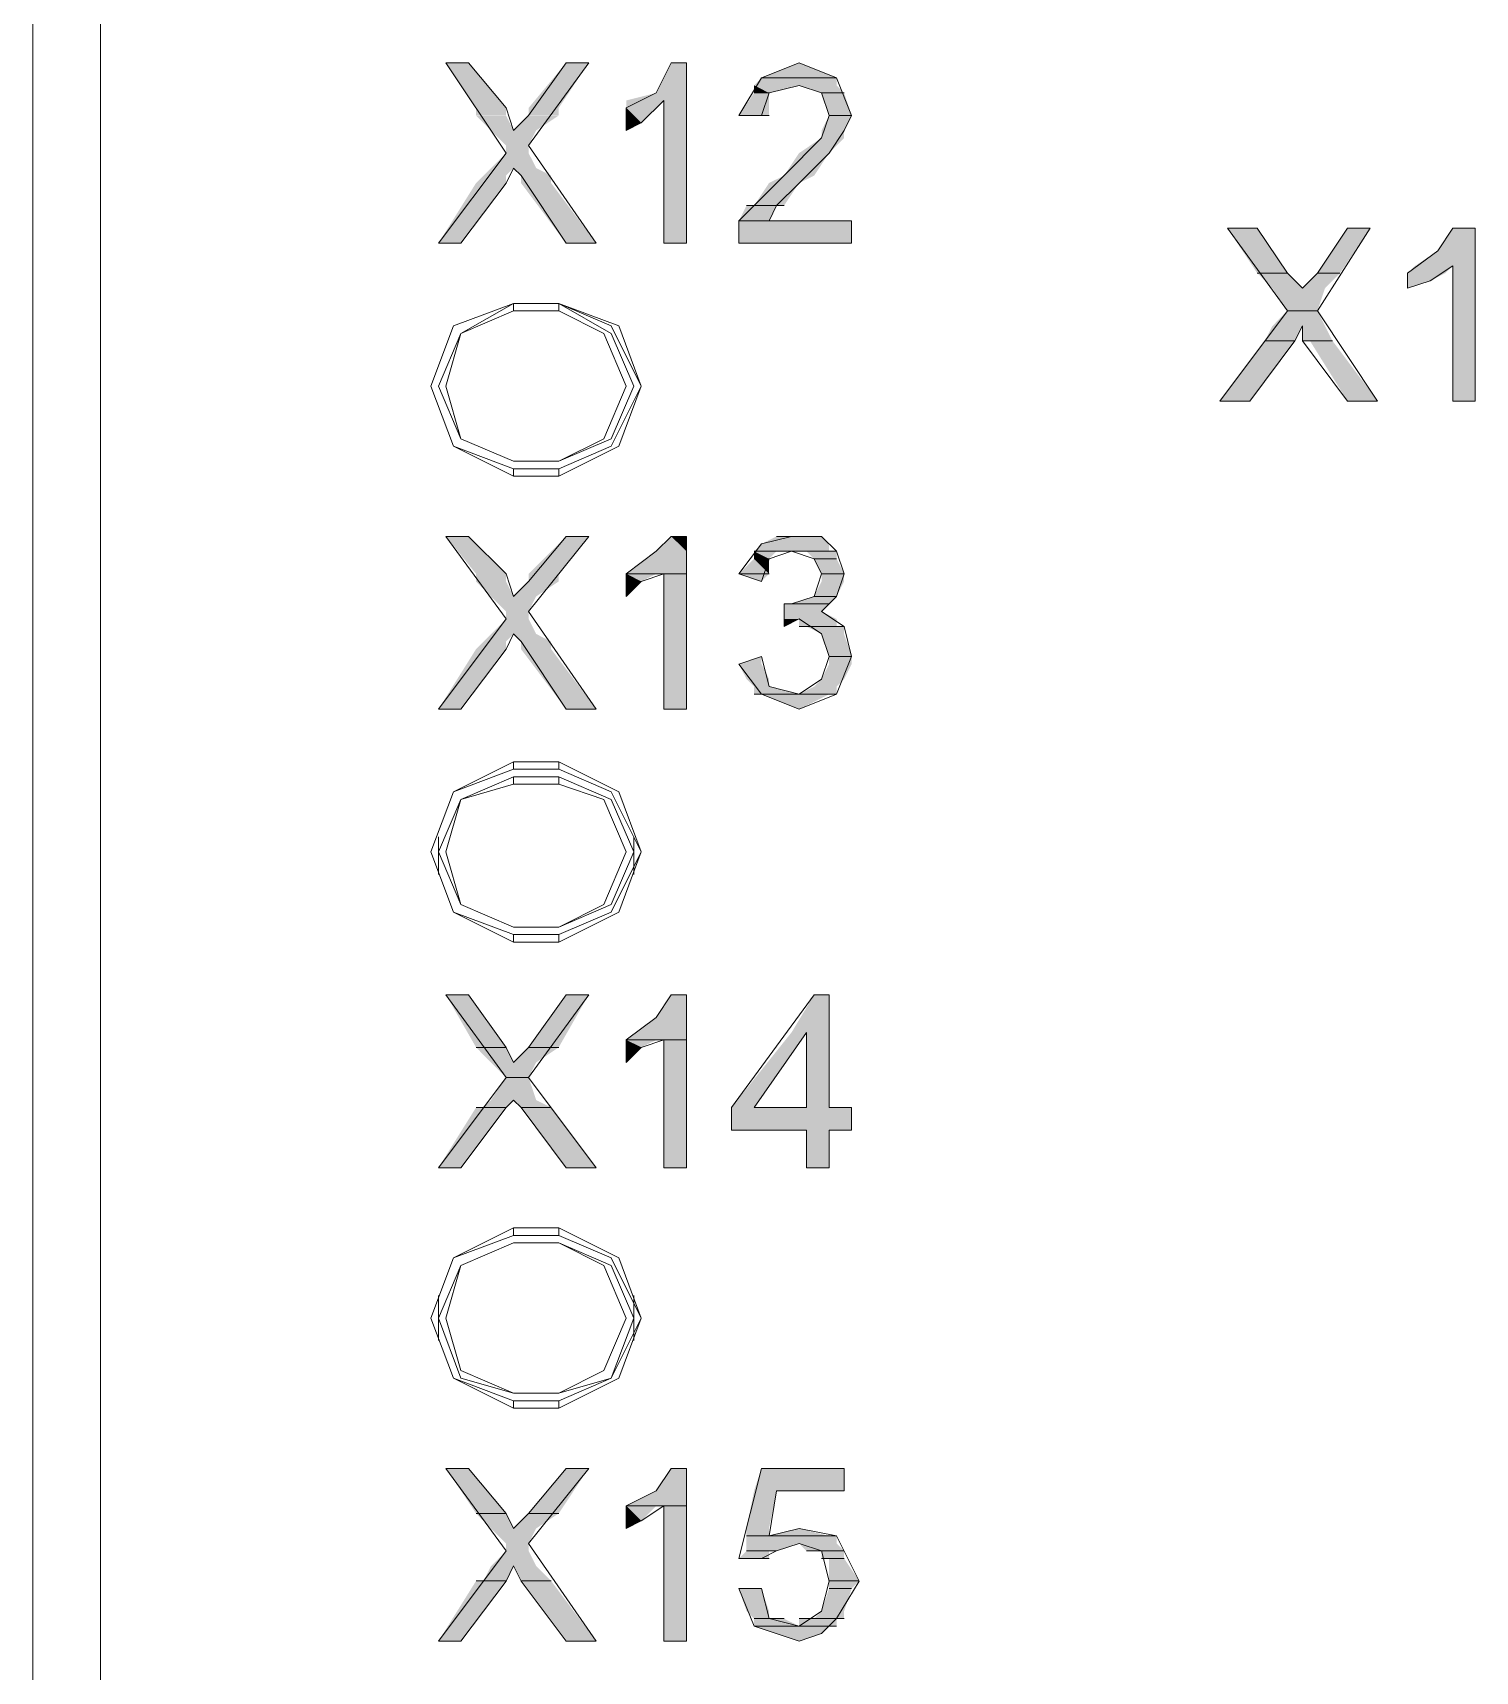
# Model space of a CAD drawing. Header units: millimetres. Extents: x -11 to 1219, y 0 to 1751.
# Drawn here: x 160.48 to 171.36, y 886.14 to 898.49 of the extents above; entities that cross this region are included whole.
import ezdxf

# ---------------------------------------------------------------- set-up
doc = ezdxf.new("R2010")
doc.units = ezdxf.units.MM
doc.header["$LTSCALE"] = 10
doc.layers.add('_MULTI_WIRE', color=9, linetype='CONTINUOUS')
doc.layers.add('PDF_Geometry', color=7, linetype='CONTINUOUS', true_color=0x151d1f)
doc.layers.add('PDF_Solid Fills', color=7, linetype='CONTINUOUS', true_color=0x070809)
doc.layers.get('_MULTI_WIRE').off()

# ---------------------------------------------------------------- blocks, each defined once
blk = doc.blocks.new('DVP-28SWS211R')
at = {"layer": 'PDF_Geometry', "color": 7, "lineweight": 9, "true_color": 0xffffff}
for p, q in [((0, 0), (0, -90.359)), ((-0.51, -0.453), (-0.51, -89.906)), ((2.606, -66.452), (2.776, -66.452)), ((2.776, -66.452), (2.606, -66.452)), ((2.776, -66.452), (2.606, -66.452)), ((2.606, -66.452), (3.059, -67.132)), ((3.059, -66.792), (2.776, -66.452)), ((3.229, -67.075), (3.682, -66.452)), ((3.512, -66.452), (3.229, -66.848)), ((3.512, -66.452), (3.682, -66.452)), ((3.682, -66.452), (3.512, -66.452)), ((3.682, -66.452), (3.512, -66.452)), ((4.305, -66.452), (4.192, -66.679)), ((4.305, -66.452), (4.419, -66.452)), ((4.419, -66.452), (4.305, -66.452)), ((4.419, -66.452), (4.305, -66.452)), ((4.419, -67.812), (4.419, -66.452)), ((4.985, -66.565), (4.815, -66.848)), ((5.269, -66.452), (4.985, -66.565)), ((4.985, -66.565), (5.552, -66.565)), ((5.552, -66.565), (4.985, -66.565)), ((4.985, -66.565), (5.552, -66.565)), ((5.552, -66.565), (4.985, -66.565)), ((5.552, -66.565), (5.269, -66.452)), ((5.665, -66.848), (5.552, -66.565)), ((4.192, -66.679), (3.966, -66.792)), ((4.929, -66.679), (5.042, -66.679)), ((5.042, -66.679), (4.929, -66.679)), ((4.929, -66.679), (5.042, -66.679)), ((5.042, -66.679), (4.929, -66.679)), ((4.985, -66.848), (5.042, -66.679)), ((5.042, -66.679), (5.269, -66.622)), ((5.269, -66.622), (5.438, -66.679)), ((5.438, -66.679), (5.495, -66.848)), ((5.438, -66.679), (5.608, -66.679)), ((5.608, -66.679), (5.438, -66.679)), ((5.438, -66.679), (5.608, -66.679)), ((5.608, -66.679), (5.438, -66.679)), ((3.116, -66.962), (3.059, -66.792)), ((3.966, -66.792), (3.966, -66.962)), ((4.079, -66.905), (4.249, -66.735)), ((4.249, -66.735), (4.249, -67.812)), ((3.229, -66.848), (3.116, -66.962)), ((3.966, -66.962), (4.079, -66.905)), ((4.815, -66.848), (4.985, -66.848)), ((4.815, -66.849), (5.042, -66.849)), ((5.042, -66.849), (4.815, -66.849)), ((4.815, -66.849), (5.042, -66.849)), ((5.042, -66.849), (4.815, -66.849)), ((4.815, -66.849), (4.985, -66.849)), ((4.985, -66.849), (4.815, -66.849)), ((4.815, -66.849), (5.042, -66.849)), ((4.985, -66.849), (4.815, -66.849)), ((4.815, -66.849), (4.985, -66.849)), ((4.985, -66.849), (4.815, -66.849)), ((5.042, -66.849), (4.985, -66.849)), ((5.495, -66.848), (5.438, -67.018)), ((5.495, -66.849), (5.665, -66.849)), ((5.665, -66.849), (5.495, -66.849)), ((5.495, -66.849), (5.665, -66.849)), ((5.665, -66.849), (5.495, -66.849)), ((5.495, -66.849), (5.665, -66.849)), ((5.665, -66.849), (5.495, -66.849)), ((5.495, -66.849), (5.665, -66.849)), ((5.665, -66.849), (5.495, -66.849)), ((5.495, -66.849), (5.665, -66.849)), ((5.665, -66.849), (5.495, -66.849)), ((5.495, -66.849), (5.665, -66.849)), ((5.665, -66.849), (5.495, -66.849)), ((5.608, -66.962), (5.665, -66.848)), ((5.438, -67.018), (5.155, -67.302)), ((5.495, -67.132), (5.608, -66.962)), ((3.059, -67.132), (2.549, -67.812)), ((3.739, -67.812), (3.229, -67.075)), ((5.269, -67.358), (5.495, -67.132)), ((3.059, -67.358), (3.116, -67.245)), ((3.116, -67.245), (3.172, -67.302)), ((3.172, -67.302), (3.512, -67.812)), ((5.155, -67.302), (4.929, -67.528)), ((2.719, -67.812), (3.059, -67.358)), ((5.099, -67.528), (5.269, -67.358)), ((4.929, -67.528), (4.815, -67.642)), ((4.929, -67.528), (4.872, -67.528)), ((4.872, -67.528), (5.099, -67.528)), ((5.099, -67.528), (4.929, -67.528)), ((4.929, -67.528), (5.155, -67.528)), ((5.099, -67.528), (4.929, -67.528)), ((5.042, -67.642), (5.099, -67.528)), ((5.155, -67.528), (5.099, -67.528)), ((4.815, -67.642), (5.665, -67.642)), ((5.665, -67.642), (4.815, -67.642)), ((4.815, -67.642), (5.665, -67.642)), ((5.665, -67.642), (4.815, -67.642)), ((4.815, -67.642), (4.815, -67.812)), ((5.042, -67.642), (5.665, -67.642)), ((5.665, -67.642), (5.042, -67.642)), ((5.665, -67.642), (5.042, -67.642)), ((5.665, -67.812), (5.665, -67.642)), ((8.498, -67.698), (8.724, -67.698)), ((8.724, -67.698), (8.498, -67.698)), ((8.724, -67.698), (8.498, -67.698)), ((8.498, -67.698), (8.951, -68.321)), ((8.951, -68.038), (8.724, -67.698)), ((9.177, -68.321), (9.574, -67.698)), ((9.404, -67.698), (9.177, -68.038)), ((9.404, -67.698), (9.574, -67.698)), ((9.574, -67.698), (9.404, -67.698)), ((9.574, -67.698), (9.404, -67.698)), ((10.197, -67.698), (10.084, -67.868)), ((10.197, -67.698), (10.367, -67.698)), ((10.367, -67.698), (10.197, -67.698)), ((10.367, -67.698), (10.197, -67.698)), ((10.367, -69.001), (10.367, -67.698)), ((2.549, -67.812), (2.719, -67.812)), ((2.719, -67.812), (2.549, -67.812)), ((2.549, -67.812), (2.719, -67.812)), ((3.512, -67.812), (3.739, -67.812)), ((3.739, -67.812), (3.512, -67.812)), ((3.512, -67.812), (3.739, -67.812)), ((4.249, -67.812), (4.419, -67.812)), ((4.419, -67.812), (4.249, -67.812)), ((4.249, -67.812), (4.419, -67.812)), ((4.815, -67.812), (5.665, -67.812)), ((5.665, -67.812), (4.815, -67.812)), ((4.815, -67.812), (5.665, -67.812)), ((10.084, -67.868), (9.857, -68.038)), ((8.724, -68.038), (8.951, -68.038)), ((8.951, -68.038), (8.724, -68.038)), ((8.724, -68.038), (8.951, -68.038)), ((8.951, -68.038), (8.724, -68.038)), ((9.064, -68.151), (8.951, -68.038)), ((9.177, -68.038), (9.064, -68.151)), ((9.177, -68.038), (9.347, -68.038)), ((9.347, -68.038), (9.177, -68.038)), ((9.177, -68.038), (9.347, -68.038)), ((9.347, -68.038), (9.177, -68.038)), ((9.857, -68.038), (9.857, -68.151)), ((10.027, -68.095), (10.197, -67.982)), ((10.197, -67.982), (10.197, -69.001)), ((9.857, -68.151), (10.027, -68.095)), ((2.663, -68.435), (3.116, -68.265)), ((3.116, -68.265), (2.663, -68.435)), ((2.719, -68.491), (3.116, -68.265)), ((3.116, -68.265), (3.456, -68.265)), ((3.456, -68.265), (3.116, -68.265)), ((3.456, -68.265), (3.116, -68.265)), ((3.116, -68.265), (3.116, -68.321)), ((3.116, -68.265), (3.116, -68.265)), ((3.456, -68.321), (3.456, -68.265)), ((3.456, -68.265), (3.456, -68.265)), ((3.456, -68.265), (3.909, -68.435)), ((3.852, -68.435), (3.456, -68.265)), ((3.852, -68.491), (3.456, -68.265)), ((3.116, -68.321), (2.719, -68.491)), ((3.456, -68.321), (3.116, -68.321)), ((3.456, -68.321), (3.796, -68.491)), ((8.951, -68.321), (8.441, -69.001)), ((8.951, -68.321), (9.177, -68.321)), ((9.177, -68.321), (8.951, -68.321)), ((8.951, -68.321), (9.177, -68.321)), ((9.177, -68.321), (8.951, -68.321)), ((9.631, -69.001), (9.177, -68.321)), ((2.493, -68.888), (2.663, -68.435)), ((2.663, -68.435), (2.493, -68.888)), ((2.549, -68.888), (2.719, -68.491)), ((2.719, -68.491), (2.606, -68.888)), ((3.796, -68.491), (3.966, -68.888)), ((4.079, -68.888), (3.852, -68.435)), ((4.022, -68.888), (3.852, -68.491)), ((3.909, -68.435), (4.079, -68.888)), ((9.008, -68.548), (9.064, -68.435)), ((9.064, -68.435), (9.064, -68.548)), ((8.668, -69.001), (9.008, -68.548)), ((8.781, -68.548), (9.008, -68.548)), ((9.008, -68.548), (8.781, -68.548)), ((8.781, -68.548), (9.008, -68.548)), ((9.008, -68.548), (8.781, -68.548)), ((9.064, -68.548), (9.291, -68.548)), ((9.291, -68.548), (9.064, -68.548)), ((9.064, -68.548), (9.291, -68.548)), ((9.291, -68.548), (9.064, -68.548)), ((9.064, -68.548), (9.404, -69.001)), ((2.663, -69.341), (2.493, -68.888)), ((2.493, -68.888), (2.663, -69.341)), ((2.719, -69.285), (2.549, -68.888)), ((2.606, -68.888), (2.719, -69.285)), ((3.966, -68.888), (3.796, -69.285)), ((3.852, -69.341), (4.079, -68.888)), ((3.852, -69.285), (4.022, -68.888)), ((4.079, -68.888), (3.909, -69.341)), ((8.441, -69.001), (8.668, -69.001)), ((8.668, -69.001), (8.441, -69.001)), ((8.441, -69.001), (8.668, -69.001)), ((9.404, -69.001), (9.631, -69.001)), ((9.631, -69.001), (9.404, -69.001)), ((9.404, -69.001), (9.631, -69.001)), ((10.197, -69.001), (10.367, -69.001)), ((10.367, -69.001), (10.197, -69.001)), ((10.197, -69.001), (10.367, -69.001)), ((3.116, -69.568), (2.663, -69.341)), ((2.663, -69.341), (3.116, -69.511)), ((3.116, -69.454), (2.719, -69.285)), ((2.719, -69.285), (3.116, -69.454)), ((3.796, -69.285), (3.456, -69.454)), ((3.456, -69.454), (3.852, -69.285)), ((3.909, -69.341), (3.456, -69.568)), ((3.456, -69.511), (3.852, -69.341)), ((3.456, -69.454), (3.116, -69.454)), ((3.116, -69.454), (3.456, -69.454)), ((3.116, -69.454), (3.116, -69.454)), ((3.116, -69.511), (3.116, -69.568)), ((3.116, -69.511), (3.456, -69.511)), ((3.456, -69.454), (3.456, -69.454)), ((3.456, -69.568), (3.456, -69.511)), ((3.116, -69.568), (3.456, -69.568)), ((2.606, -70.021), (2.776, -70.021)), ((2.776, -70.021), (2.606, -70.021)), ((2.776, -70.021), (2.606, -70.021)), ((2.606, -70.021), (3.059, -70.644)), ((3.059, -70.304), (2.776, -70.021)), ((3.229, -70.588), (3.682, -70.021)), ((3.512, -70.021), (3.229, -70.361)), ((3.512, -70.021), (3.682, -70.021)), ((3.682, -70.021), (3.512, -70.021)), ((3.682, -70.021), (3.512, -70.021)), ((4.305, -70.021), (4.192, -70.134)), ((4.305, -70.021), (4.419, -70.021)), ((4.419, -70.021), (4.305, -70.021)), ((4.419, -70.021), (4.305, -70.021)), ((4.419, -71.324), (4.419, -70.021)), ((5.212, -70.021), (4.985, -70.078)), ((5.212, -70.021), (5.099, -70.021)), ((5.099, -70.021), (5.438, -70.021)), ((5.438, -70.021), (5.212, -70.021)), ((5.438, -70.021), (5.212, -70.021)), ((5.552, -70.134), (5.438, -70.021)), ((4.192, -70.134), (3.966, -70.304)), ((4.985, -70.078), (4.815, -70.304)), ((4.929, -70.134), (5.099, -70.134)), ((5.099, -70.134), (4.929, -70.134)), ((4.929, -70.134), (5.212, -70.134)), ((5.099, -70.134), (4.929, -70.134)), ((5.042, -70.191), (5.212, -70.134)), ((5.212, -70.134), (5.099, -70.134)), ((5.212, -70.134), (5.552, -70.134)), ((5.552, -70.134), (5.212, -70.134)), ((5.212, -70.134), (5.552, -70.134)), ((5.552, -70.134), (5.212, -70.134)), ((5.212, -70.134), (5.382, -70.191)), ((5.608, -70.304), (5.552, -70.134)), ((4.929, -70.191), (5.042, -70.191)), ((5.042, -70.191), (4.929, -70.191)), ((4.929, -70.191), (5.042, -70.191)), ((5.042, -70.191), (4.929, -70.191)), ((4.985, -70.361), (5.042, -70.191)), ((5.382, -70.191), (5.552, -70.191)), ((5.552, -70.191), (5.382, -70.191)), ((5.382, -70.191), (5.552, -70.191)), ((5.552, -70.191), (5.382, -70.191)), ((5.382, -70.191), (5.438, -70.304)), ((3.116, -70.474), (3.059, -70.304)), ((3.229, -70.361), (3.116, -70.474)), ((3.966, -70.304), (4.192, -70.304)), ((4.192, -70.304), (3.966, -70.304)), ((3.966, -70.304), (4.249, -70.304)), ((4.192, -70.304), (3.966, -70.304)), ((3.966, -70.304), (3.966, -70.474)), ((3.966, -70.474), (4.079, -70.361)), ((4.079, -70.361), (4.249, -70.304)), ((4.249, -70.304), (4.192, -70.304)), ((4.249, -70.304), (4.419, -70.304)), ((4.419, -70.304), (4.249, -70.304)), ((4.249, -70.304), (4.419, -70.304)), ((4.419, -70.304), (4.249, -70.304)), ((4.249, -70.304), (4.249, -71.324)), ((4.815, -70.304), (5.042, -70.304)), ((5.042, -70.304), (4.815, -70.304)), ((4.815, -70.304), (5.042, -70.304)), ((5.042, -70.304), (4.815, -70.304)), ((4.815, -70.304), (5.042, -70.304)), ((5.042, -70.304), (4.815, -70.304)), ((4.815, -70.304), (5.042, -70.304)), ((5.042, -70.304), (4.815, -70.304)), ((4.815, -70.304), (4.985, -70.361)), ((5.438, -70.304), (5.382, -70.474)), ((5.438, -70.304), (5.608, -70.304)), ((5.608, -70.304), (5.438, -70.304)), ((5.438, -70.304), (5.608, -70.304)), ((5.608, -70.304), (5.438, -70.304)), ((5.438, -70.304), (5.608, -70.304)), ((5.608, -70.304), (5.438, -70.304)), ((5.438, -70.304), (5.608, -70.304)), ((5.608, -70.304), (5.438, -70.304)), ((5.552, -70.474), (5.608, -70.304)), ((5.382, -70.474), (5.212, -70.531)), ((5.382, -70.474), (5.552, -70.474)), ((5.552, -70.474), (5.382, -70.474)), ((5.382, -70.474), (5.552, -70.474)), ((5.552, -70.474), (5.382, -70.474)), ((5.438, -70.588), (5.552, -70.474)), ((3.739, -71.324), (3.229, -70.588)), ((5.155, -70.531), (5.212, -70.531)), ((5.212, -70.531), (5.155, -70.531)), ((5.212, -70.531), (5.155, -70.531)), ((5.155, -70.531), (5.155, -70.701)), ((5.212, -70.531), (5.495, -70.531)), ((5.495, -70.531), (5.212, -70.531)), ((5.212, -70.531), (5.495, -70.531)), ((5.495, -70.531), (5.212, -70.531)), ((5.608, -70.701), (5.438, -70.588)), ((3.059, -70.644), (2.549, -71.324)), ((3.059, -70.871), (3.116, -70.757)), ((3.116, -70.757), (3.172, -70.814)), ((5.155, -70.701), (5.269, -70.644)), ((5.269, -70.644), (5.438, -70.757)), ((5.269, -70.701), (5.608, -70.701)), ((5.608, -70.701), (5.269, -70.701)), ((5.269, -70.701), (5.608, -70.701)), ((5.608, -70.701), (5.269, -70.701)), ((5.438, -70.757), (5.495, -70.927)), ((5.665, -70.927), (5.608, -70.701)), ((2.719, -71.324), (3.059, -70.871)), ((3.172, -70.814), (3.512, -71.324)), ((4.985, -70.927), (4.815, -70.984)), ((4.815, -70.984), (4.985, -71.211)), ((5.042, -71.154), (4.985, -70.927)), ((5.495, -70.927), (5.438, -71.097)), ((5.495, -70.927), (5.665, -70.927)), ((5.665, -70.927), (5.495, -70.927)), ((5.495, -70.927), (5.665, -70.927)), ((5.665, -70.927), (5.495, -70.927)), ((5.495, -70.927), (5.665, -70.927)), ((5.665, -70.927), (5.495, -70.927)), ((5.495, -70.927), (5.665, -70.927)), ((5.665, -70.927), (5.495, -70.927)), ((5.552, -71.211), (5.665, -70.927)), ((5.438, -71.097), (5.269, -71.211)), ((4.929, -71.211), (5.552, -71.211)), ((5.552, -71.211), (4.929, -71.211)), ((4.929, -71.211), (5.552, -71.211)), ((5.552, -71.211), (4.929, -71.211)), ((4.929, -71.211), (5.495, -71.211)), ((5.495, -71.211), (4.929, -71.211)), ((4.929, -71.211), (5.552, -71.211)), ((5.495, -71.211), (4.929, -71.211)), ((4.985, -71.211), (5.269, -71.324)), ((5.269, -71.211), (5.042, -71.154)), ((5.269, -71.324), (5.552, -71.211)), ((5.552, -71.211), (5.495, -71.211)), ((2.549, -71.324), (2.719, -71.324)), ((2.719, -71.324), (2.549, -71.324)), ((2.549, -71.324), (2.719, -71.324)), ((3.512, -71.324), (3.739, -71.324)), ((3.739, -71.324), (3.512, -71.324)), ((3.512, -71.324), (3.739, -71.324)), ((4.249, -71.324), (4.419, -71.324)), ((4.419, -71.324), (4.249, -71.324)), ((4.249, -71.324), (4.419, -71.324)), ((2.663, -71.947), (3.116, -71.721)), ((3.456, -71.721), (3.116, -71.721)), ((3.116, -71.721), (3.116, -71.777)), ((3.456, -71.777), (3.456, -71.721)), ((3.456, -71.721), (3.909, -71.947)), ((3.116, -71.777), (2.663, -71.947)), ((2.719, -72.004), (3.116, -71.834)), ((3.456, -71.777), (3.116, -71.777)), ((3.456, -71.834), (3.116, -71.834)), ((3.116, -71.834), (3.116, -71.89)), ((3.852, -71.947), (3.456, -71.777)), ((3.456, -71.89), (3.456, -71.834)), ((3.852, -72.004), (3.456, -71.834)), ((2.493, -72.4), (2.663, -71.947)), ((2.663, -71.947), (2.493, -72.4)), ((3.116, -71.89), (2.719, -72.004)), ((3.456, -71.89), (3.116, -71.89)), ((3.456, -71.89), (3.796, -72.004)), ((4.079, -72.4), (3.852, -71.947)), ((3.909, -71.947), (4.079, -72.4)), ((2.549, -72.4), (2.719, -72.004)), ((2.719, -72.004), (2.606, -72.4)), ((3.796, -72.004), (3.966, -72.4)), ((4.022, -72.4), (3.852, -72.004)), ((2.549, -72.57), (2.549, -72.287)), ((4.022, -72.57), (4.022, -72.287)), ((2.663, -72.854), (2.493, -72.4)), ((2.493, -72.4), (2.663, -72.854)), ((2.719, -72.797), (2.549, -72.4)), ((2.606, -72.4), (2.719, -72.797)), ((3.966, -72.4), (3.796, -72.797)), ((3.852, -72.854), (4.079, -72.4)), ((3.852, -72.797), (4.022, -72.4)), ((4.079, -72.4), (3.909, -72.854)), ((3.116, -73.08), (2.663, -72.854)), ((2.663, -72.854), (3.116, -73.023)), ((3.116, -72.967), (2.719, -72.797)), ((2.719, -72.797), (3.116, -72.967)), ((3.796, -72.797), (3.456, -72.967)), ((3.456, -72.967), (3.852, -72.797)), ((3.909, -72.854), (3.456, -73.08)), ((3.456, -73.023), (3.852, -72.854)), ((3.456, -72.967), (3.116, -72.967)), ((3.116, -72.967), (3.456, -72.967)), ((3.116, -72.967), (3.116, -72.967)), ((3.456, -72.967), (3.456, -72.967)), ((3.116, -73.023), (3.116, -73.08)), ((3.116, -73.023), (3.456, -73.023)), ((3.116, -73.08), (3.456, -73.08)), ((3.456, -73.08), (3.456, -73.023)), ((2.606, -73.477), (2.776, -73.477)), ((2.776, -73.477), (2.606, -73.477)), ((2.776, -73.477), (2.606, -73.477)), ((2.606, -73.477), (3.059, -74.1)), ((3.059, -73.873), (2.776, -73.477)), ((3.229, -74.1), (3.682, -73.477)), ((3.512, -73.477), (3.229, -73.873)), ((3.512, -73.477), (3.682, -73.477)), ((3.682, -73.477), (3.512, -73.477)), ((3.682, -73.477), (3.512, -73.477)), ((4.305, -73.477), (4.192, -73.647)), ((4.305, -73.477), (4.419, -73.477)), ((4.419, -73.477), (4.305, -73.477)), ((4.419, -73.477), (4.305, -73.477)), ((4.419, -74.78), (4.419, -73.477)), ((5.382, -73.477), (4.759, -74.326)), ((5.382, -73.477), (5.495, -73.477)), ((5.495, -73.477), (5.382, -73.477)), ((5.495, -73.477), (5.382, -73.477)), ((5.495, -74.326), (5.495, -73.477)), ((4.192, -73.647), (3.966, -73.817)), ((3.966, -73.817), (4.192, -73.817)), ((4.192, -73.817), (3.966, -73.817)), ((3.966, -73.817), (4.249, -73.817)), ((4.192, -73.817), (3.966, -73.817)), ((3.966, -73.817), (3.966, -73.987)), ((4.079, -73.873), (4.249, -73.817)), ((4.249, -73.817), (4.192, -73.817)), ((4.249, -73.817), (4.419, -73.817)), ((4.419, -73.817), (4.249, -73.817)), ((4.249, -73.817), (4.419, -73.817)), ((4.419, -73.817), (4.249, -73.817)), ((4.249, -73.817), (4.249, -74.78)), ((4.929, -74.326), (5.325, -73.76)), ((5.325, -73.76), (5.325, -74.326)), ((2.833, -73.873), (3.059, -73.873)), ((3.059, -73.873), (2.833, -73.873)), ((2.833, -73.873), (3.059, -73.873)), ((3.059, -73.873), (2.833, -73.873)), ((3.116, -73.987), (3.059, -73.873)), ((3.229, -73.873), (3.116, -73.987)), ((3.229, -73.873), (3.456, -73.873)), ((3.456, -73.873), (3.229, -73.873)), ((3.229, -73.873), (3.456, -73.873)), ((3.456, -73.873), (3.229, -73.873)), ((3.966, -73.987), (4.079, -73.873)), ((3.059, -74.1), (2.549, -74.78)), ((3.059, -74.1), (3.229, -74.1)), ((3.229, -74.1), (3.059, -74.1)), ((3.059, -74.1), (3.229, -74.1)), ((3.229, -74.1), (3.059, -74.1)), ((3.739, -74.78), (3.229, -74.1)), ((2.719, -74.78), (3.059, -74.326)), ((2.889, -74.326), (2.833, -74.326)), ((2.833, -74.326), (3.059, -74.326)), ((3.059, -74.326), (2.889, -74.326)), ((2.889, -74.326), (3.059, -74.326)), ((3.059, -74.326), (2.889, -74.326)), ((3.059, -74.326), (3.116, -74.27)), ((3.116, -74.27), (3.172, -74.326)), ((3.172, -74.326), (3.399, -74.326)), ((3.399, -74.326), (3.172, -74.326)), ((3.172, -74.326), (3.399, -74.326)), ((3.399, -74.326), (3.172, -74.326)), ((3.172, -74.326), (3.512, -74.78)), ((4.759, -74.326), (4.759, -74.496)), ((4.929, -74.326), (5.325, -74.326)), ((5.325, -74.326), (4.929, -74.326)), ((5.325, -74.326), (4.929, -74.326)), ((5.495, -74.326), (5.665, -74.326)), ((5.665, -74.326), (5.495, -74.326)), ((5.665, -74.326), (5.495, -74.326)), ((5.665, -74.496), (5.665, -74.326)), ((4.759, -74.496), (5.325, -74.496)), ((5.325, -74.496), (4.759, -74.496)), ((4.759, -74.496), (5.325, -74.496)), ((5.325, -74.496), (5.325, -74.78)), ((5.495, -74.496), (5.665, -74.496)), ((5.665, -74.496), (5.495, -74.496)), ((5.495, -74.78), (5.495, -74.496)), ((5.495, -74.496), (5.665, -74.496)), ((2.549, -74.78), (2.719, -74.78)), ((2.719, -74.78), (2.549, -74.78)), ((2.549, -74.78), (2.719, -74.78)), ((3.512, -74.78), (3.739, -74.78)), ((3.739, -74.78), (3.512, -74.78)), ((3.512, -74.78), (3.739, -74.78)), ((4.249, -74.78), (4.419, -74.78)), ((4.419, -74.78), (4.249, -74.78)), ((4.249, -74.78), (4.419, -74.78)), ((5.325, -74.78), (5.495, -74.78)), ((5.495, -74.78), (5.325, -74.78)), ((5.325, -74.78), (5.495, -74.78)), ((2.663, -75.46), (3.116, -75.233)), ((3.116, -75.29), (2.663, -75.459)), ((3.456, -75.233), (3.116, -75.233)), ((3.116, -75.233), (3.116, -75.29)), ((3.456, -75.29), (3.116, -75.29)), ((3.456, -75.29), (3.456, -75.233)), ((3.456, -75.233), (3.909, -75.459)), ((3.852, -75.46), (3.456, -75.29)), ((2.719, -75.516), (3.116, -75.346)), ((3.116, -75.346), (2.719, -75.516)), ((3.116, -75.346), (3.456, -75.346)), ((3.456, -75.346), (3.116, -75.346)), ((3.116, -75.346), (3.116, -75.346)), ((3.456, -75.346), (3.456, -75.346)), ((3.456, -75.346), (3.796, -75.516)), ((3.852, -75.516), (3.456, -75.346)), ((2.663, -75.459), (2.493, -75.913)), ((2.493, -75.913), (2.663, -75.46)), ((2.719, -75.516), (2.549, -75.913)), ((2.606, -75.913), (2.719, -75.516)), ((3.796, -75.516), (3.966, -75.913)), ((4.079, -75.913), (3.852, -75.46)), ((4.022, -75.913), (3.852, -75.516)), ((3.909, -75.459), (4.079, -75.913)), ((2.549, -76.083), (2.549, -75.743)), ((4.022, -76.083), (4.022, -75.743)), ((2.663, -76.366), (2.493, -75.913)), ((2.493, -75.913), (2.663, -76.366)), ((2.549, -75.913), (2.719, -76.366)), ((2.719, -76.309), (2.606, -75.913)), ((3.966, -75.913), (3.796, -76.309)), ((3.852, -76.366), (4.079, -75.913)), ((3.852, -76.366), (4.022, -75.913)), ((4.079, -75.913), (3.909, -76.366)), ((3.116, -76.479), (2.719, -76.309)), ((3.796, -76.309), (3.456, -76.479)), ((3.116, -76.593), (2.663, -76.366)), ((2.663, -76.366), (3.116, -76.536)), ((2.719, -76.366), (3.116, -76.479)), ((3.909, -76.366), (3.456, -76.592)), ((3.456, -76.536), (3.852, -76.366)), ((3.456, -76.479), (3.852, -76.366)), ((3.456, -76.479), (3.116, -76.479)), ((3.116, -76.479), (3.456, -76.479)), ((3.116, -76.479), (3.116, -76.479)), ((3.116, -76.536), (3.116, -76.592)), ((3.116, -76.536), (3.456, -76.536)), ((3.456, -76.479), (3.456, -76.479)), ((3.456, -76.592), (3.456, -76.536)), ((3.116, -76.592), (3.456, -76.592)), ((2.606, -77.046), (2.776, -77.046)), ((2.776, -77.046), (2.606, -77.046)), ((2.776, -77.046), (2.606, -77.046)), ((2.606, -77.046), (3.059, -77.669)), ((3.059, -77.386), (2.776, -77.046)), ((3.229, -77.612), (3.682, -77.046)), ((3.512, -77.046), (3.229, -77.386)), ((3.512, -77.046), (3.682, -77.046)), ((3.682, -77.046), (3.512, -77.046)), ((3.682, -77.046), (3.512, -77.046)), ((4.305, -77.046), (4.192, -77.216)), ((4.305, -77.046), (4.419, -77.046)), ((4.419, -77.046), (4.305, -77.046)), ((4.419, -77.046), (4.305, -77.046)), ((4.419, -78.349), (4.419, -77.046)), ((4.985, -77.046), (4.815, -77.726)), ((4.985, -77.046), (5.608, -77.046)), ((5.608, -77.046), (4.985, -77.046)), ((5.608, -77.046), (4.985, -77.046)), ((5.608, -77.216), (5.608, -77.046)), ((4.192, -77.216), (3.966, -77.329)), ((5.042, -77.556), (5.099, -77.216)), ((5.099, -77.216), (5.608, -77.216)), ((5.608, -77.216), (5.099, -77.216)), ((5.099, -77.216), (5.608, -77.216)), ((2.833, -77.386), (3.059, -77.386)), ((3.059, -77.386), (2.833, -77.386)), ((2.833, -77.386), (3.059, -77.386)), ((3.059, -77.386), (2.833, -77.386)), ((3.116, -77.499), (3.059, -77.386)), ((3.229, -77.386), (3.116, -77.499)), ((3.229, -77.386), (3.456, -77.386)), ((3.456, -77.386), (3.229, -77.386)), ((3.229, -77.386), (3.456, -77.386)), ((3.456, -77.386), (3.229, -77.386)), ((3.966, -77.329), (4.192, -77.329)), ((4.192, -77.329), (3.966, -77.329)), ((3.966, -77.329), (4.249, -77.329)), ((4.192, -77.329), (3.966, -77.329)), ((3.966, -77.329), (3.966, -77.499)), ((4.079, -77.442), (4.249, -77.329)), ((4.249, -77.329), (4.192, -77.329)), ((4.249, -77.329), (4.419, -77.329)), ((4.419, -77.329), (4.249, -77.329)), ((4.249, -77.329), (4.419, -77.329)), ((4.419, -77.329), (4.249, -77.329)), ((4.249, -77.329), (4.249, -78.349)), ((3.966, -77.499), (4.079, -77.442)), ((4.872, -77.556), (5.552, -77.556)), ((5.552, -77.556), (4.872, -77.556)), ((4.872, -77.556), (5.552, -77.556)), ((5.552, -77.556), (4.872, -77.556)), ((5.269, -77.499), (5.042, -77.556)), ((5.552, -77.556), (5.269, -77.499)), ((5.722, -77.896), (5.552, -77.556)), ((3.059, -77.669), (2.549, -78.349)), ((3.739, -78.349), (3.229, -77.612)), ((4.872, -77.669), (5.042, -77.669)), ((5.042, -77.669), (4.872, -77.669)), ((4.872, -77.669), (5.099, -77.669)), ((5.042, -77.669), (4.872, -77.669)), ((4.985, -77.726), (5.099, -77.669)), ((5.099, -77.669), (5.042, -77.669)), ((5.099, -77.669), (5.269, -77.612)), ((5.269, -77.612), (5.438, -77.669)), ((5.325, -77.669), (5.608, -77.669)), ((5.608, -77.669), (5.325, -77.669)), ((5.325, -77.669), (5.608, -77.669)), ((5.608, -77.669), (5.325, -77.669)), ((5.438, -77.669), (5.495, -77.896)), ((3.059, -77.896), (3.116, -77.782)), ((3.116, -77.782), (3.172, -77.896)), ((4.815, -77.726), (5.042, -77.726)), ((4.985, -77.726), (4.815, -77.726)), ((4.815, -77.726), (4.985, -77.726)), ((5.042, -77.726), (4.985, -77.726)), ((5.438, -77.726), (5.608, -77.726)), ((5.608, -77.726), (5.438, -77.726)), ((5.438, -77.726), (5.608, -77.726)), ((5.608, -77.726), (5.438, -77.726)), ((2.719, -78.349), (3.059, -77.896)), ((2.889, -77.895), (2.833, -77.895)), ((2.833, -77.895), (3.059, -77.895)), ((3.059, -77.895), (2.889, -77.895)), ((2.889, -77.895), (3.059, -77.895)), ((3.059, -77.895), (2.889, -77.895)), ((3.172, -77.895), (3.399, -77.895)), ((3.399, -77.895), (3.172, -77.895)), ((3.172, -77.895), (3.399, -77.895)), ((3.399, -77.895), (3.172, -77.895)), ((3.172, -77.896), (3.512, -78.349)), ((5.495, -77.896), (5.438, -78.122)), ((5.495, -77.895), (5.722, -77.895)), ((5.722, -77.895), (5.495, -77.895)), ((5.495, -77.895), (5.722, -77.895)), ((5.722, -77.895), (5.495, -77.895)), ((5.552, -78.179), (5.722, -77.896)), ((4.985, -77.952), (4.815, -77.952)), ((4.815, -77.952), (4.985, -77.952)), ((4.985, -77.952), (4.815, -77.952)), ((4.815, -77.952), (4.929, -78.235)), ((4.985, -77.952), (4.985, -77.952)), ((5.042, -78.179), (4.985, -77.952)), ((5.495, -77.952), (5.665, -77.952)), ((5.665, -77.952), (5.495, -77.952)), ((5.495, -77.952), (5.665, -77.952)), ((5.665, -77.952), (5.495, -77.952)), ((5.438, -78.122), (5.269, -78.235)), ((4.929, -78.179), (5.155, -78.179)), ((5.155, -78.179), (4.929, -78.179)), ((4.929, -78.179), (5.155, -78.179)), ((5.155, -78.179), (4.929, -78.179)), ((4.929, -78.235), (5.495, -78.235)), ((5.495, -78.235), (4.929, -78.235)), ((4.929, -78.235), (5.552, -78.235)), ((5.495, -78.235), (4.929, -78.235)), ((4.929, -78.235), (5.269, -78.349)), ((5.269, -78.235), (5.042, -78.179)), ((5.382, -78.179), (5.269, -78.179)), ((5.269, -78.179), (5.552, -78.179)), ((5.269, -78.349), (5.438, -78.292)), ((5.552, -78.179), (5.382, -78.179)), ((5.382, -78.179), (5.608, -78.179)), ((5.552, -78.179), (5.382, -78.179)), ((5.438, -78.292), (5.552, -78.179)), ((5.552, -78.235), (5.495, -78.235)), ((5.608, -78.179), (5.552, -78.179)), ((2.549, -78.349), (2.719, -78.349)), ((2.719, -78.349), (2.549, -78.349)), ((2.549, -78.349), (2.719, -78.349)), ((3.512, -78.349), (3.739, -78.349)), ((3.739, -78.349), (3.512, -78.349)), ((3.512, -78.349), (3.739, -78.349)), ((4.249, -78.349), (4.419, -78.349)), ((4.419, -78.349), (4.249, -78.349)), ((4.249, -78.349), (4.419, -78.349))]:
    blk.add_line(p, q, dxfattribs=at)
at = {"layer": 'PDF_Solid Fills', "color": 7, "lineweight": 9, "true_color": 0xffffff, "transparency": 33554559}
for points in [[(2.606, -66.452), (2.833, -66.792), (3.059, -66.792)], [(2.606, -66.452), (2.776, -66.452), (3.059, -66.792)], [(3.512, -66.452), (3.229, -66.792), (3.456, -66.792)], [(3.512, -66.452), (3.682, -66.452), (3.456, -66.792)], [(4.305, -66.452), (4.192, -66.679), (4.419, -66.679)], [(4.305, -66.452), (4.419, -66.452), (4.419, -66.679)], [(4.985, -66.565), (4.929, -66.622), (5.552, -66.622)], [(5.269, -66.452), (4.985, -66.565), (5.552, -66.565)], [(4.985, -66.565), (5.552, -66.565), (5.552, -66.622)], [(4.192, -66.679), (3.966, -66.735), (4.419, -66.735)], [(4.192, -66.679), (4.419, -66.679), (4.419, -66.735)], [(4.929, -66.679), (4.815, -66.848), (5.042, -66.848)], [(4.929, -66.622), (4.929, -66.679), (5.042, -66.679)], [(4.929, -66.622), (5.269, -66.622), (5.042, -66.679)], [(4.929, -66.679), (5.042, -66.679), (5.042, -66.848)], [(5.269, -66.622), (5.438, -66.679), (5.608, -66.679)], [(5.269, -66.622), (5.552, -66.622), (5.608, -66.679)], [(5.438, -66.679), (5.495, -66.848), (5.665, -66.848)], [(5.438, -66.679), (5.608, -66.679), (5.665, -66.848)], [(2.833, -66.792), (2.833, -66.848), (3.059, -66.848)], [(2.833, -66.792), (3.059, -66.792), (3.059, -66.848)], [(3.229, -66.792), (3.229, -66.848), (3.456, -66.848)], [(3.229, -66.792), (3.456, -66.792), (3.456, -66.848)], [(3.966, -66.735), (3.966, -66.792), (4.192, -66.792)], [(3.966, -66.735), (4.249, -66.735), (4.192, -66.792)], [(3.966, -66.792), (3.966, -66.905), (4.079, -66.905)], [(3.966, -66.792), (4.192, -66.792), (4.079, -66.905)], [(4.249, -66.735), (4.249, -66.792), (4.419, -66.792)], [(4.249, -66.735), (4.419, -66.735), (4.419, -66.792)], [(4.249, -66.792), (4.249, -66.905), (4.419, -66.905)], [(4.249, -66.792), (4.419, -66.792), (4.419, -66.905)], [(2.833, -66.849), (2.946, -66.962), (3.116, -66.962)], [(2.833, -66.849), (3.059, -66.849), (3.116, -66.962)], [(3.229, -66.849), (3.116, -66.962), (3.286, -66.962)], [(3.229, -66.849), (3.456, -66.849), (3.286, -66.962)], [(3.966, -66.905), (4.079, -66.905), (3.966, -66.962)], [(4.249, -66.905), (4.249, -66.962), (4.419, -66.962)], [(4.249, -66.905), (4.419, -66.905), (4.419, -66.962)], [(5.495, -66.849), (5.438, -66.962), (5.608, -66.962)], [(5.495, -66.849), (5.665, -66.849), (5.608, -66.962)], [(2.946, -66.962), (3.059, -67.075), (3.229, -67.075)], [(2.946, -66.962), (3.286, -66.962), (3.229, -67.075)], [(4.249, -66.962), (4.249, -67.812), (4.419, -67.812)], [(4.249, -66.962), (4.419, -66.962), (4.419, -67.812)], [(5.438, -67.018), (5.269, -67.132), (5.495, -67.132)], [(5.438, -66.962), (5.438, -67.018), (5.608, -67.018)], [(5.438, -66.962), (5.608, -66.962), (5.608, -67.018)], [(5.438, -67.018), (5.608, -67.018), (5.495, -67.132)], [(3.059, -67.132), (2.946, -67.245), (3.286, -67.245)], [(3.059, -67.075), (3.059, -67.132), (3.229, -67.132)], [(3.059, -67.075), (3.229, -67.075), (3.229, -67.132)], [(3.059, -67.132), (3.229, -67.132), (3.286, -67.245)], [(5.269, -67.132), (5.155, -67.302), (5.382, -67.302)], [(5.269, -67.132), (5.495, -67.132), (5.382, -67.302)], [(2.889, -67.302), (2.833, -67.358), (3.059, -67.358)], [(2.946, -67.245), (2.889, -67.302), (3.059, -67.302)], [(2.889, -67.302), (3.059, -67.302), (3.059, -67.358)], [(2.946, -67.245), (3.116, -67.245), (3.059, -67.302)], [(3.116, -67.245), (3.172, -67.302), (3.399, -67.302)], [(3.116, -67.245), (3.286, -67.245), (3.399, -67.302)], [(3.172, -67.302), (3.172, -67.358), (3.399, -67.358)], [(3.172, -67.302), (3.399, -67.302), (3.399, -67.358)], [(5.155, -67.302), (5.042, -67.358), (5.269, -67.358)], [(5.155, -67.302), (5.382, -67.302), (5.269, -67.358)], [(2.833, -67.358), (2.549, -67.812), (2.719, -67.812)], [(2.833, -67.358), (3.059, -67.358), (2.719, -67.812)], [(3.172, -67.358), (3.512, -67.812), (3.739, -67.812)], [(3.172, -67.358), (3.399, -67.358), (3.739, -67.812)], [(5.042, -67.358), (4.929, -67.528), (5.155, -67.528)], [(5.042, -67.358), (5.269, -67.358), (5.155, -67.528)], [(4.872, -67.528), (4.815, -67.642), (5.042, -67.642)], [(4.872, -67.528), (5.099, -67.528), (5.042, -67.642)], [(4.815, -67.642), (4.815, -67.812), (5.665, -67.812)], [(4.815, -67.642), (5.665, -67.642), (5.665, -67.812)], [(8.498, -67.698), (8.724, -68.038), (8.951, -68.038)], [(8.498, -67.698), (8.724, -67.698), (8.951, -68.038)], [(9.404, -67.698), (9.177, -68.038), (9.347, -68.038)], [(9.404, -67.698), (9.574, -67.698), (9.347, -68.038)], [(10.197, -67.698), (10.084, -67.868), (10.367, -67.868)], [(10.197, -67.698), (10.367, -67.698), (10.367, -67.868)], [(10.084, -67.868), (9.914, -67.982), (10.367, -67.982)], [(10.084, -67.868), (10.367, -67.868), (10.367, -67.982)], [(8.724, -68.038), (8.838, -68.152), (9.064, -68.152)], [(8.724, -68.038), (8.951, -68.038), (9.064, -68.152)], [(9.177, -68.038), (9.064, -68.152), (9.234, -68.152)], [(9.177, -68.038), (9.347, -68.038), (9.234, -68.152)], [(9.914, -67.982), (9.857, -68.038), (10.141, -68.038)], [(9.857, -68.038), (9.857, -68.095), (10.027, -68.095)], [(9.857, -68.038), (10.141, -68.038), (10.027, -68.095)], [(9.914, -67.982), (10.197, -67.982), (10.141, -68.038)], [(10.197, -67.982), (10.197, -68.038), (10.367, -68.038)], [(10.197, -67.982), (10.367, -67.982), (10.367, -68.038)], [(10.197, -68.038), (10.197, -68.095), (10.367, -68.095)], [(10.197, -68.038), (10.367, -68.038), (10.367, -68.095)], [(8.838, -68.152), (8.951, -68.321), (9.177, -68.321)], [(8.838, -68.152), (9.234, -68.152), (9.177, -68.321)], [(9.857, -68.095), (10.027, -68.095), (9.857, -68.151)], [(10.197, -68.095), (10.197, -68.151), (10.367, -68.151)], [(10.197, -68.095), (10.367, -68.095), (10.367, -68.151)], [(10.197, -68.152), (10.197, -69.001), (10.367, -69.001)], [(10.197, -68.152), (10.367, -68.152), (10.367, -69.001)], [(8.951, -68.321), (8.838, -68.435), (9.234, -68.435)], [(8.951, -68.321), (9.177, -68.321), (9.234, -68.435)], [(8.838, -68.435), (8.781, -68.548), (9.008, -68.548)], [(8.838, -68.435), (9.064, -68.435), (9.008, -68.548)], [(9.064, -68.435), (9.064, -68.548), (9.291, -68.548)], [(9.064, -68.435), (9.234, -68.435), (9.291, -68.548)], [(8.781, -68.548), (8.441, -69.001), (8.668, -69.001)], [(8.781, -68.548), (9.008, -68.548), (8.668, -69.001)], [(9.121, -68.548), (9.404, -69.001), (9.631, -69.001)], [(9.121, -68.548), (9.291, -68.548), (9.631, -69.001)], [(2.606, -70.021), (2.833, -70.304), (3.059, -70.304)], [(2.606, -70.021), (2.776, -70.021), (3.059, -70.304)], [(3.512, -70.021), (3.229, -70.304), (3.456, -70.304)], [(3.512, -70.021), (3.682, -70.021), (3.456, -70.304)], [(4.305, -70.021), (4.192, -70.134), (4.419, -70.134)], [(4.305, -70.021), (4.419, -70.021), (4.419, -70.134)], [(5.099, -70.021), (4.985, -70.078), (5.495, -70.078)], [(5.099, -70.021), (5.438, -70.021), (5.495, -70.078)], [(4.192, -70.134), (3.966, -70.304), (4.419, -70.304)], [(4.192, -70.134), (4.419, -70.134), (4.419, -70.304)], [(4.985, -70.078), (4.929, -70.134), (5.495, -70.134)], [(4.929, -70.134), (4.929, -70.191), (5.042, -70.191)], [(4.929, -70.134), (5.099, -70.134), (5.042, -70.191)], [(4.985, -70.078), (5.495, -70.078), (5.495, -70.134)], [(5.325, -70.134), (5.382, -70.191), (5.552, -70.191)], [(5.325, -70.134), (5.552, -70.134), (5.552, -70.191)], [(4.929, -70.191), (4.815, -70.304), (5.042, -70.304)], [(4.929, -70.191), (5.042, -70.191), (5.042, -70.304)], [(5.382, -70.191), (5.438, -70.304), (5.608, -70.304)], [(5.382, -70.191), (5.552, -70.191), (5.608, -70.304)], [(2.833, -70.304), (2.833, -70.361), (3.059, -70.361)], [(2.833, -70.304), (3.059, -70.304), (3.059, -70.361)], [(2.833, -70.361), (2.946, -70.474), (3.116, -70.474)], [(2.833, -70.361), (3.059, -70.361), (3.116, -70.474)], [(3.229, -70.361), (3.116, -70.474), (3.286, -70.474)], [(3.229, -70.304), (3.229, -70.361), (3.456, -70.361)], [(3.229, -70.304), (3.456, -70.304), (3.456, -70.361)], [(3.229, -70.361), (3.456, -70.361), (3.286, -70.474)], [(3.966, -70.304), (3.966, -70.361), (4.079, -70.361)], [(3.966, -70.304), (4.192, -70.304), (4.079, -70.361)], [(3.966, -70.361), (4.079, -70.361), (3.966, -70.474)], [(4.249, -70.304), (4.249, -70.361), (4.419, -70.361)], [(4.249, -70.304), (4.419, -70.304), (4.419, -70.361)], [(4.249, -70.361), (4.249, -70.474), (4.419, -70.474)], [(4.249, -70.361), (4.419, -70.361), (4.419, -70.474)], [(4.815, -70.304), (5.042, -70.304), (4.985, -70.361)], [(5.438, -70.361), (5.382, -70.474), (5.552, -70.474)], [(5.438, -70.304), (5.438, -70.361), (5.608, -70.361)], [(5.438, -70.304), (5.608, -70.304), (5.608, -70.361)], [(5.438, -70.361), (5.608, -70.361), (5.552, -70.474)], [(2.946, -70.474), (3.059, -70.587), (3.229, -70.587)], [(2.946, -70.474), (3.286, -70.474), (3.229, -70.587)], [(4.249, -70.474), (4.249, -71.324), (4.419, -71.324)], [(4.249, -70.474), (4.419, -70.474), (4.419, -71.324)], [(5.382, -70.474), (5.212, -70.531), (5.495, -70.531)], [(5.382, -70.474), (5.552, -70.474), (5.495, -70.531)], [(3.059, -70.587), (3.059, -70.644), (3.229, -70.644)], [(3.059, -70.587), (3.229, -70.587), (3.229, -70.644)], [(5.155, -70.531), (5.155, -70.587), (5.438, -70.587)], [(5.155, -70.531), (5.495, -70.531), (5.438, -70.587)], [(5.155, -70.587), (5.155, -70.644), (5.552, -70.644)], [(5.155, -70.587), (5.438, -70.587), (5.552, -70.644)], [(2.946, -70.757), (2.889, -70.814), (3.059, -70.814)], [(3.059, -70.644), (2.946, -70.757), (3.286, -70.757)], [(2.946, -70.757), (3.116, -70.757), (3.059, -70.814)], [(3.059, -70.644), (3.229, -70.644), (3.286, -70.757)], [(3.116, -70.757), (3.172, -70.814), (3.399, -70.814)], [(3.116, -70.757), (3.286, -70.757), (3.399, -70.814)], [(5.155, -70.644), (5.269, -70.644), (5.155, -70.701)], [(5.269, -70.644), (5.269, -70.701), (5.552, -70.701)], [(5.269, -70.644), (5.552, -70.644), (5.552, -70.701)], [(5.325, -70.701), (5.438, -70.757), (5.608, -70.757)], [(5.325, -70.701), (5.608, -70.701), (5.608, -70.757)], [(5.438, -70.757), (5.495, -70.927), (5.665, -70.927)], [(5.438, -70.757), (5.608, -70.757), (5.665, -70.927)], [(2.833, -70.871), (2.549, -71.324), (2.719, -71.324)], [(2.833, -70.871), (3.059, -70.871), (2.719, -71.324)], [(2.889, -70.814), (2.833, -70.871), (3.059, -70.871)], [(2.889, -70.814), (3.059, -70.814), (3.059, -70.871)], [(3.172, -70.814), (3.172, -70.871), (3.399, -70.871)], [(3.172, -70.814), (3.399, -70.814), (3.399, -70.871)], [(3.172, -70.871), (3.512, -71.324), (3.739, -71.324)], [(3.172, -70.871), (3.399, -70.871), (3.739, -71.324)], [(4.985, -70.927), (4.815, -70.984), (4.985, -70.984)], [(4.815, -70.984), (4.872, -71.097), (5.042, -71.097)], [(4.815, -70.984), (4.985, -70.984), (5.042, -71.097)], [(5.495, -70.984), (5.438, -71.097), (5.608, -71.097)], [(5.495, -70.927), (5.495, -70.984), (5.665, -70.984)], [(5.495, -70.927), (5.665, -70.927), (5.665, -70.984)], [(5.495, -70.984), (5.665, -70.984), (5.608, -71.097)], [(4.872, -71.097), (4.929, -71.154), (5.042, -71.154)], [(4.872, -71.097), (5.042, -71.097), (5.042, -71.154)], [(5.438, -71.097), (5.382, -71.154), (5.552, -71.154)], [(5.438, -71.097), (5.608, -71.097), (5.552, -71.154)], [(4.929, -71.154), (4.929, -71.211), (5.269, -71.211)], [(4.929, -71.154), (5.042, -71.154), (5.269, -71.211)], [(4.985, -71.211), (5.495, -71.211), (5.269, -71.324)], [(5.382, -71.154), (5.269, -71.211), (5.552, -71.211)], [(5.382, -71.154), (5.552, -71.154), (5.552, -71.211)], [(2.606, -73.477), (2.833, -73.873), (3.059, -73.873)], [(2.606, -73.477), (2.776, -73.477), (3.059, -73.873)], [(3.512, -73.477), (3.229, -73.873), (3.456, -73.873)], [(3.512, -73.477), (3.682, -73.477), (3.456, -73.873)], [(4.305, -73.477), (4.192, -73.647), (4.419, -73.647)], [(4.305, -73.477), (4.419, -73.477), (4.419, -73.647)], [(5.382, -73.477), (5.212, -73.76), (5.495, -73.76)], [(5.382, -73.477), (5.495, -73.477), (5.495, -73.76)], [(4.192, -73.647), (3.966, -73.817), (4.419, -73.817)], [(4.192, -73.647), (4.419, -73.647), (4.419, -73.817)], [(3.966, -73.817), (3.966, -73.873), (4.079, -73.873)], [(3.966, -73.817), (4.192, -73.817), (4.079, -73.873)], [(4.249, -73.817), (4.249, -73.873), (4.419, -73.873)], [(4.249, -73.817), (4.419, -73.817), (4.419, -73.873)], [(5.212, -73.76), (4.759, -74.326), (4.929, -74.326)], [(5.212, -73.76), (5.325, -73.76), (4.929, -74.326)], [(5.325, -73.76), (5.325, -74.326), (5.495, -74.326)], [(5.325, -73.76), (5.495, -73.76), (5.495, -74.326)], [(2.833, -73.873), (2.946, -73.987), (3.116, -73.987)], [(2.833, -73.873), (3.059, -73.873), (3.116, -73.987)], [(3.229, -73.873), (3.116, -73.987), (3.286, -73.987)], [(3.229, -73.873), (3.456, -73.873), (3.286, -73.987)], [(3.966, -73.873), (4.079, -73.873), (3.966, -73.987)], [(4.249, -73.873), (4.249, -73.987), (4.419, -73.987)], [(4.249, -73.873), (4.419, -73.873), (4.419, -73.987)], [(2.946, -73.987), (3.059, -74.1), (3.229, -74.1)], [(2.946, -73.987), (3.286, -73.987), (3.229, -74.1)], [(3.059, -74.1), (2.946, -74.27), (3.286, -74.27)], [(3.059, -74.1), (3.229, -74.1), (3.286, -74.27)], [(4.249, -73.987), (4.249, -74.78), (4.419, -74.78)], [(4.249, -73.987), (4.419, -73.987), (4.419, -74.78)], [(2.833, -74.326), (2.549, -74.78), (2.719, -74.78)], [(2.833, -74.326), (3.059, -74.326), (2.719, -74.78)], [(2.946, -74.27), (2.889, -74.326), (3.059, -74.326)], [(2.946, -74.27), (3.116, -74.27), (3.059, -74.326)], [(3.116, -74.27), (3.172, -74.326), (3.399, -74.326)], [(3.116, -74.27), (3.286, -74.27), (3.399, -74.326)], [(3.172, -74.326), (3.512, -74.78), (3.739, -74.78)], [(3.172, -74.326), (3.399, -74.326), (3.739, -74.78)], [(4.759, -74.326), (4.759, -74.496), (5.665, -74.496)], [(4.759, -74.326), (5.665, -74.326), (5.665, -74.496)], [(5.325, -74.496), (5.325, -74.78), (5.495, -74.78)], [(5.325, -74.496), (5.495, -74.496), (5.495, -74.78)], [(2.606, -77.046), (2.833, -77.386), (3.059, -77.386)], [(2.606, -77.046), (2.776, -77.046), (3.059, -77.386)], [(3.512, -77.046), (3.229, -77.386), (3.456, -77.386)], [(3.512, -77.046), (3.682, -77.046), (3.456, -77.386)], [(4.305, -77.046), (4.192, -77.216), (4.419, -77.216)], [(4.305, -77.046), (4.419, -77.046), (4.419, -77.216)], [(4.985, -77.046), (4.929, -77.216), (5.608, -77.216)], [(4.985, -77.046), (5.608, -77.046), (5.608, -77.216)], [(4.192, -77.216), (3.966, -77.329), (4.419, -77.329)], [(4.192, -77.216), (4.419, -77.216), (4.419, -77.329)], [(4.929, -77.216), (4.872, -77.499), (5.042, -77.499)], [(4.929, -77.216), (5.099, -77.216), (5.042, -77.499)], [(2.833, -77.386), (2.946, -77.499), (3.116, -77.499)], [(2.833, -77.386), (3.059, -77.386), (3.116, -77.499)], [(3.229, -77.386), (3.116, -77.499), (3.286, -77.499)], [(3.229, -77.386), (3.456, -77.386), (3.286, -77.499)], [(3.966, -77.329), (3.966, -77.442), (4.079, -77.442)], [(3.966, -77.329), (4.192, -77.329), (4.079, -77.442)], [(4.249, -77.329), (4.249, -77.442), (4.419, -77.442)], [(4.249, -77.329), (4.419, -77.329), (4.419, -77.442)], [(2.946, -77.499), (3.059, -77.612), (3.229, -77.612)], [(2.946, -77.499), (3.286, -77.499), (3.229, -77.612)], [(3.966, -77.442), (4.079, -77.442), (3.966, -77.499)], [(4.249, -77.442), (4.249, -77.499), (4.419, -77.499)], [(4.249, -77.442), (4.419, -77.442), (4.419, -77.499)], [(4.249, -77.499), (4.249, -78.349), (4.419, -78.349)], [(4.249, -77.499), (4.419, -77.499), (4.419, -78.349)], [(4.872, -77.499), (4.872, -77.556), (5.042, -77.556)], [(4.872, -77.499), (5.042, -77.499), (5.042, -77.556)], [(4.872, -77.556), (4.872, -77.612), (5.552, -77.612)], [(4.872, -77.556), (5.552, -77.556), (5.552, -77.612)], [(5.269, -77.499), (5.042, -77.556), (5.495, -77.556)], [(3.059, -77.669), (2.946, -77.782), (3.286, -77.782)], [(3.059, -77.612), (3.059, -77.669), (3.229, -77.669)], [(3.059, -77.612), (3.229, -77.612), (3.229, -77.669)], [(3.059, -77.669), (3.229, -77.669), (3.286, -77.782)], [(4.872, -77.669), (4.815, -77.726), (5.042, -77.726)], [(4.872, -77.612), (4.872, -77.669), (5.099, -77.669)], [(4.872, -77.612), (5.269, -77.612), (5.099, -77.669)], [(4.872, -77.669), (5.042, -77.669), (5.042, -77.726)], [(5.269, -77.612), (5.325, -77.669), (5.608, -77.669)], [(5.269, -77.612), (5.552, -77.612), (5.608, -77.669)], [(5.438, -77.669), (5.438, -77.726), (5.608, -77.726)], [(5.438, -77.669), (5.608, -77.669), (5.608, -77.726)], [(2.946, -77.782), (2.889, -77.895), (3.059, -77.895)], [(2.946, -77.782), (3.116, -77.782), (3.059, -77.895)], [(3.116, -77.782), (3.172, -77.895), (3.399, -77.895)], [(3.116, -77.782), (3.286, -77.782), (3.399, -77.895)], [(5.495, -77.726), (5.495, -77.895), (5.722, -77.895)], [(5.495, -77.726), (5.608, -77.726), (5.722, -77.895)], [(2.833, -77.895), (2.549, -78.349), (2.719, -78.349)], [(2.833, -77.895), (3.059, -77.895), (2.719, -78.349)], [(3.172, -77.895), (3.512, -78.349), (3.739, -78.349)], [(3.172, -77.895), (3.399, -77.895), (3.739, -78.349)], [(5.495, -77.895), (5.495, -77.952), (5.665, -77.952)], [(5.495, -77.895), (5.722, -77.895), (5.665, -77.952)], [(4.815, -77.952), (4.872, -78.122), (5.042, -78.122)], [(4.815, -77.952), (4.985, -77.952), (5.042, -78.122)], [(5.495, -77.952), (5.438, -78.122), (5.608, -78.122)], [(5.495, -77.952), (5.665, -77.952), (5.608, -78.122)], [(4.872, -78.122), (4.929, -78.179), (5.042, -78.179)], [(4.872, -78.122), (5.042, -78.122), (5.042, -78.179)], [(5.438, -78.122), (5.382, -78.179), (5.608, -78.179)], [(5.438, -78.122), (5.608, -78.122), (5.608, -78.179)], [(4.929, -78.179), (4.929, -78.235), (5.269, -78.235)], [(4.929, -78.179), (5.155, -78.179), (5.269, -78.235)], [(4.929, -78.235), (5.099, -78.292), (5.438, -78.292)], [(4.929, -78.235), (5.495, -78.235), (5.438, -78.292)], [(5.099, -78.292), (5.438, -78.292), (5.269, -78.349)], [(5.269, -78.179), (5.269, -78.235), (5.552, -78.235)], [(5.269, -78.179), (5.552, -78.179), (5.552, -78.235)]]:
    blk.add_solid(points, dxfattribs=at)

msp = doc.modelspace()

# ---------------------------------------------------------------- block references
at = {"layer": '_MULTI_WIRE'}
msp.add_blockref('DVP-28SWS211R', (160.9895, 964.712), dxfattribs=at)
msp.add_blockref('DVP-28SWS211R', (160.9895, 964.712), dxfattribs=at)

doc.saveas('drawing.dxf')
